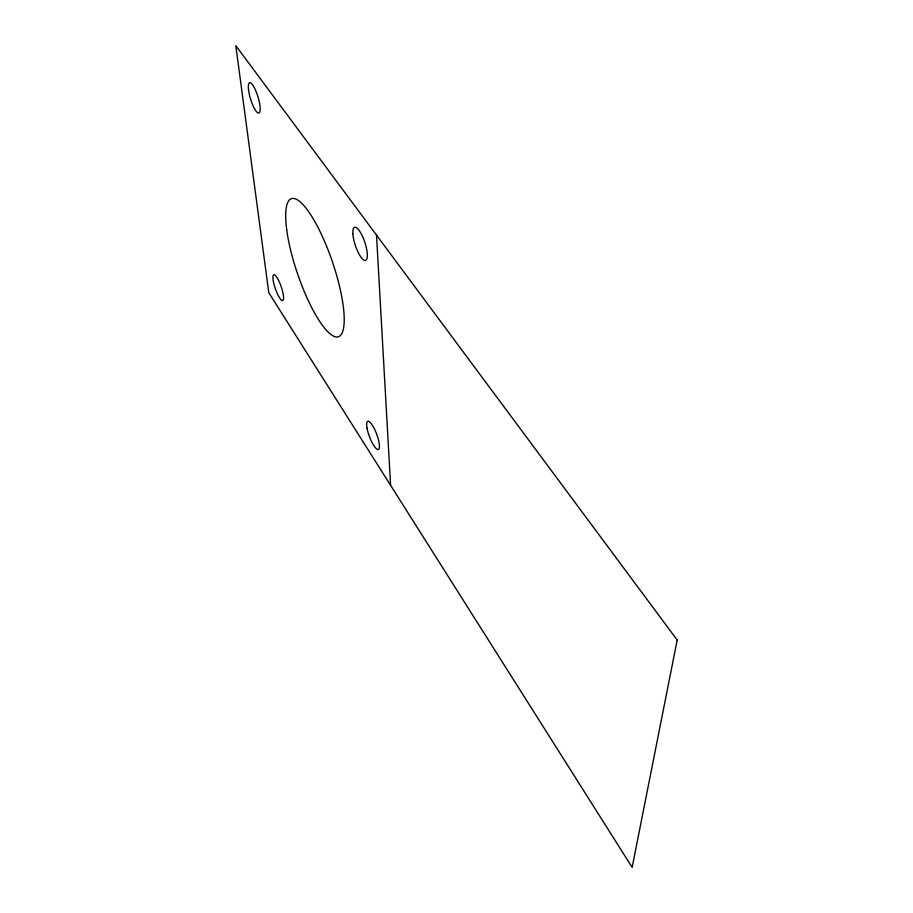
<?xml version="1.0" encoding="UTF-8"?>
<svg xmlns="http://www.w3.org/2000/svg" width="913" height="913" viewBox="0 0 913 913"><rect width="100%" height="100%" fill="white"/><g stroke="black" fill="none" stroke-linecap="round" stroke-linejoin="round"><path stroke-width="1.37" d="M376.51 235.12L390.604 485.351M677.184 640.047L632.15 867.35L268.787 292.685L235.816 45.65L677.184 640.047M286.682 229.517A72.96 18.431 71.2 0 0 335.664 336.886A72.96 18.431 71.2 0 0 322.472 236.661A72.96 18.431 71.2 0 0 286.682 229.517M248.553 89.942A15.852 3.857 73 0 0 258.505 113.121A15.852 3.857 73 0 0 255.754 90.729A15.852 3.857 73 0 0 248.553 89.942M273.432 281.775A13.695 3.093 70.9 0 0 282.653 300.582A13.695 3.093 70.9 0 0 278.648 280.508A13.695 3.093 70.9 0 0 273.432 281.775M367.06 428.288A15.076 3.823 69.4 0 0 378.005 449.561A15.076 3.823 69.4 0 0 374.113 428.323A15.076 3.823 69.4 0 0 367.06 428.288M352.875 233.774A17.45 4.999 71.6 0 0 364.424 260.353A17.45 4.999 71.6 0 0 362.997 237.483A17.45 4.999 71.6 0 0 352.875 233.774"/></g></svg>
